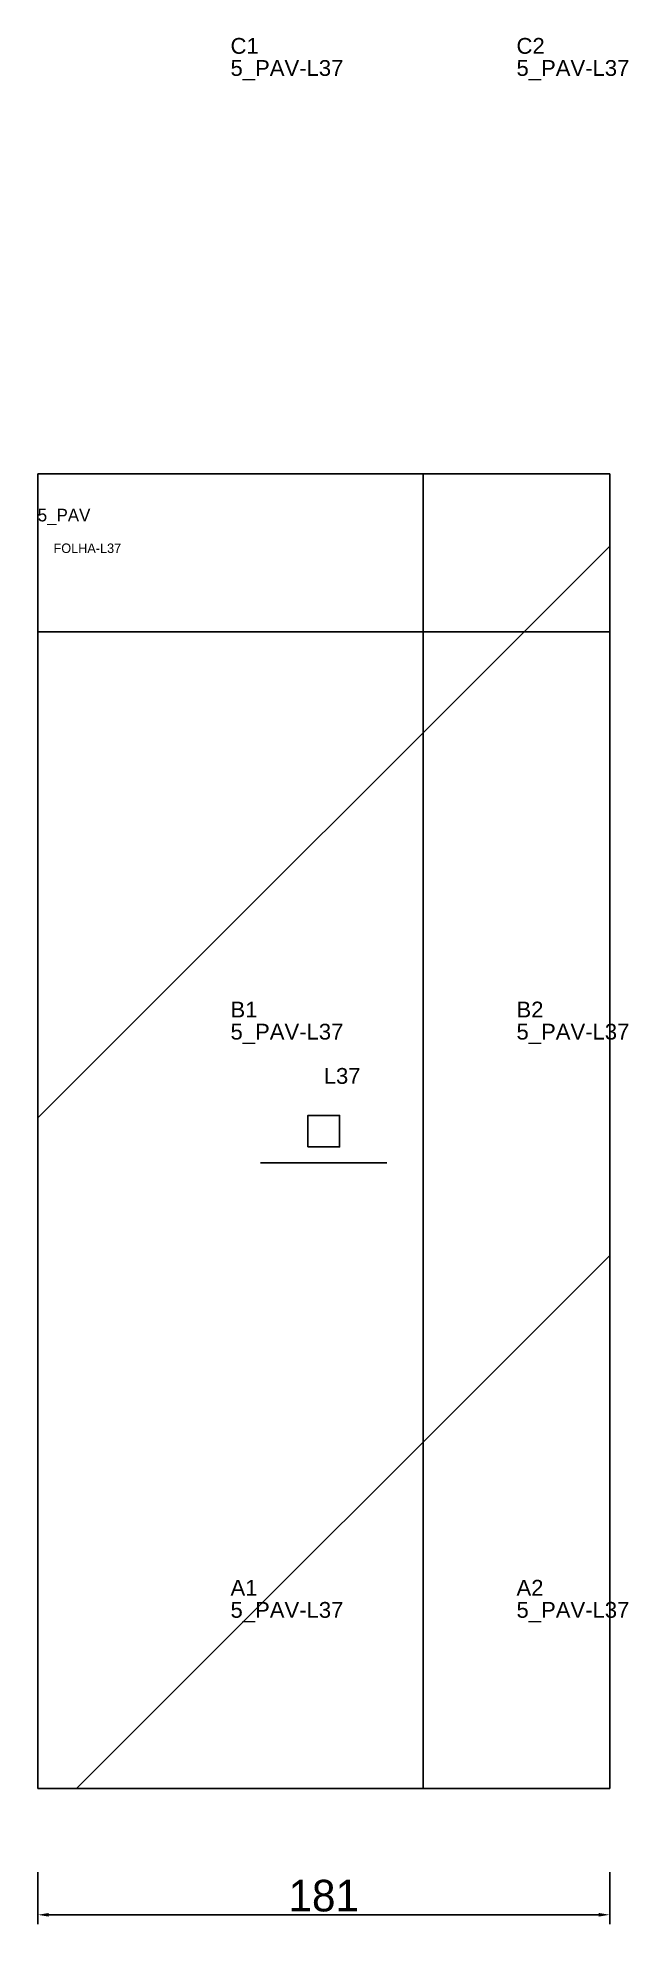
# Model space of a CAD drawing. Header units: metres. Extents: x 222 to 409, y -257 to 340.
import ezdxf

# ---------------------------------------------------------------- set-up
doc = ezdxf.new("R2010")
doc.units = ezdxf.units.M
for name, color, linetype in [('3', 3, 'CONTINUOUS'), ('AUX00', 7, 'CONTINUOUS'), ('COTA', 241, 'CONTINUOUS'), ('FOLHA', 255, 'CONTINUOUS'), ('Hachura', 251, 'CONTINUOUS'), ('NOMENCLATURA', 7, 'CONTINUOUS'), ('Nível', 160, 'CONTINUOUS'), ('Painéis', 200, 'CONTINUOUS'), ('Pilares', 5, 'CONTINUOUS'), ('SARR_2.2x7', 40, 'CONTINUOUS')]:
    doc.layers.add(name, color=color, linetype=linetype)
doc.styles.add('ARIAL', font='Arial.ttf')
doc.styles.add('STR_STANDARD', font='arial.ttf')
doc.dimstyles.new('EZ DXF', dxfattribs={"dimtxt": 10, "dimasz": 3.5, "dimexe": 3, "dimexo": 1.5, "dimgap": 1, "dimtad": 1, "dimdec": 1, "dimdsep": 46, "dimcen": 2.5, "dimazin": 3, "dimtfac": 1, "dimtmove": 0, "dimatfit": 3})

msp = doc.modelspace()

# ---------------------------------------------------------------- hatches: boundary and pattern name
at = {"layer": 'Hachura'}
h = msp.add_hatch(dxfattribs=at)
h.set_pattern_fill('ANSI31', scale=50)
h.paths.add_polyline_path([(222.2, 201.5), (403.2, 201.5), (403.2, -214.5), (222.2, -214.5)])
h = msp.add_hatch(dxfattribs=at)
h.set_pattern_fill('ANSI31', scale=50)
h.paths.add_polyline_path([(222.2, 201.5), (403.2, 201.5), (403.2, -214.5), (222.2, -214.5)])

# ---------------------------------------------------------------- linework, layer by layer
at = {"layer": '3'}
for points in [[(344.2, -214.5), (344.2, 201.5)], [(344.2, -214.5), (344.2, 201.5)], [(222.2, 151.5), (403.2, 151.5)], [(222.2, 151.5), (403.2, 151.5)]]:
    msp.add_lwpolyline(points, close=True, dxfattribs=at)
at = {"layer": 'Painéis', "color": 200}
for p, q in [((222.2, 201.5), (403.2, 201.5)), ((222.2, -214.5), (222.2, 201.5)), ((222.2, 201.5), (403.2, 201.5)), ((222.2, -214.5), (222.2, 201.5)), ((403.2, 201.5), (403.2, -214.5)), ((403.2, 201.5), (403.2, -214.5)), ((403.2, -214.5), (222.2, -214.5)), ((403.2, -214.5), (222.2, -214.5))]:
    msp.add_line(p, q, dxfattribs=at)
at = {"layer": 'Pilares'}
msp.add_lwpolyline([(307.7, -11.5), (317.7, -11.5), (317.7, -1.5), (307.7, -1.5)], close=True, dxfattribs=at)
msp.add_lwpolyline([(307.7, -11.5), (317.7, -11.5), (317.7, -1.5), (307.7, -1.5)], close=True, dxfattribs=at)
at = {"layer": 'SARR_2.2x7'}
msp.add_line((292.7, -16.5), (332.7, -16.5), dxfattribs=at)
msp.add_line((292.7, -16.5), (332.7, -16.5), dxfattribs=at)

# ---------------------------------------------------------------- texts
at = {"layer": '3', "style": 'STR_STANDARD'}
for s, p in [('C1', (283.2, 334.5)), ('C1', (283.2, 334.5)), ('C2', (373.7, 334.5)), ('C2', (373.7, 334.5)), ('B1', (283.2, 29.5)), ('B1', (283.2, 29.5)), ('B2', (373.7, 29.5)), ('B2', (373.7, 29.5)), ('A1', (283.2, -153.5)), ('A1', (283.2, -153.5)), ('A2', (373.7, -153.5)), ('A2', (373.7, -153.5))]:
    msp.add_text(s, height=5, dxfattribs=at).set_placement(p)
at = {"layer": 'AUX00', "style": 'STR_STANDARD'}
for p in [(283.2, 327.5), (283.2, 327.5), (373.7, 327.5), (373.7, 327.5), (283.2, 22.5), (283.2, 22.5), (373.7, 22.5), (373.7, 22.5), (283.2, -160.5), (283.2, -160.5), (373.7, -160.5), (373.7, -160.5)]:
    msp.add_text('5_PAV-L37', height=5, dxfattribs=at).set_placement(p)
at = {"layer": 'FOLHA'}
msp.add_text('FOLHA-L37', height=3, dxfattribs=at).set_placement((227.2, 176.5))
msp.add_text('FOLHA-L37', height=3, dxfattribs=at).set_placement((227.2, 176.5))
at = {"layer": 'NOMENCLATURA', "insert": (312.7, 13.5), "char_height": 5, "attachment_point": 1, "style": 'ARIAL'}
msp.add_mtext('L37', dxfattribs=at)
msp.add_mtext('L37', dxfattribs=at)
at = {"layer": 'Nível'}
msp.add_text('5_PAV', height=4, dxfattribs=at).set_placement((222.2, 186.5))
msp.add_text('5_PAV', height=4, dxfattribs=at).set_placement((222.2, 186.5))

# ---------------------------------------------------------------- dimensions: what is measured, and where the dimension line sits
at = {"layer": 'COTA'}
msp.add_linear_dim(base=(222.2, -254.5), p1=(222.2, -239.5), p2=(403.2, -239.5), dimstyle='EZ DXF', dxfattribs=at).render()
msp.add_linear_dim(base=(222.2, -254.5), p1=(222.2, -239.5), p2=(403.2, -239.5), dimstyle='EZ DXF', dxfattribs=at).render()

doc.saveas('drawing.dxf')
